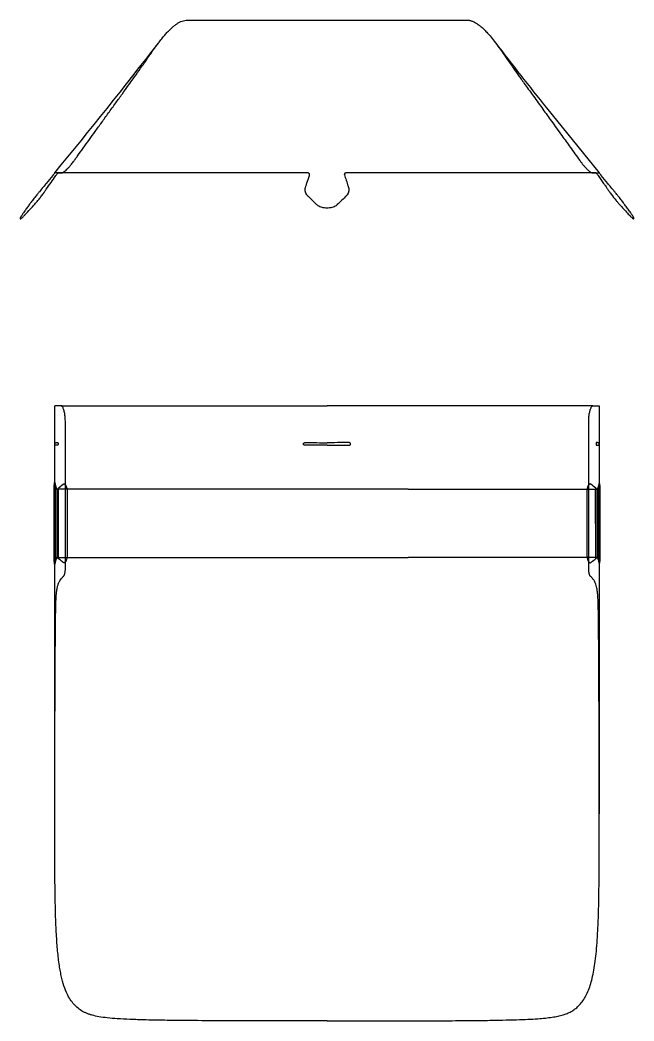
# Model space of a CAD drawing. Header units: millimetres. Extents: x 0 to 1874, y -237 to 367.
# Drawn here: x 1648.3 to 1873.8, y -0.8 to 366.7 of the extents above; entities that cross this region are included whole.
import ezdxf

# ---------------------------------------------------------------- set-up
doc = ezdxf.new("R2010")
doc.units = ezdxf.units.MM
doc.header["$MEASUREMENT"] = 0
doc.layers.add('Make2D$hidden$lines', color=7, linetype='Continuous', true_color=0xffffff)
doc.layers.add('Make2D$visible$lines', color=178, linetype='Continuous', true_color=0x000000)

msp = doc.modelspace()

# ---------------------------------------------------------------- linework, layer by layer
at = {"layer": 'Make2D$hidden$lines'}
for p, q in [((1663.64, 310.6), (1661.04, 310.6)), ((1661.03, 191.97), (1661.03, 196.83)), ((1662.39, 194.4), (1662.35, 194.84)), ((1859.66, 194.4), (1859.71, 194.84)), ((1861.03, 196.83), (1861.03, 191.97)), ((1665.5, 194.4), (1661.11, 194.4)), ((1661.11, 194.4), (1661.11, 169.4)), ((1662.25, 194.76), (1662.25, 169.04)), ((1662.35, 168.96), (1662.39, 194.4)), ((1856.56, 194.4), (1860.95, 194.4)), ((1859.71, 168.96), (1859.66, 194.4)), ((1859.8, 194.76), (1859.8, 169.04)), ((1860.95, 194.4), (1860.95, 169.4)), ((1661.03, 166.97), (1661.03, 171.84)), ((1661.11, 169.4), (1665.5, 169.4)), ((1860.95, 169.4), (1856.56, 169.4)), ((1861.03, 171.84), (1861.03, 166.97))]:
    msp.add_line(p, q, dxfattribs=at)
for points in [[(1660.87, 168.07), (1660.97, 169.4), (1661.11, 169.4)], [(1861.19, 168.07), (1861.08, 169.4), (1860.95, 169.4)]]:
    msp.add_lwpolyline(points, dxfattribs=at)
msp.add_arc((1860.12, 683.79), 373.17, 269.9357, 270.1358, dxfattribs=at)
for points, knots in [([(1661.11, 194.4), (1661.07, 194.4), (1661.02, 194.4), (1660.98, 194.4), (1660.97, 194.4), (1660.96, 194.41), (1660.96, 194.41), (1660.96, 194.42), (1660.95, 194.44), (1660.94, 194.48), (1660.93, 194.57), (1660.91, 194.77), (1660.88, 195.15), (1660.87, 195.47), (1660.87, 195.68)], [0, 0, 0, 0, 0.111616, 0.13625, 0.138671, 0.144645, 0.149681, 0.15746, 0.175852, 0.202998, 0.278053, 0.454664, 0.797222, 1.425198, 1.425198, 1.425198, 1.425198]), ([(1661.12, 194.4), (1661.12, 194.52), (1661.12, 194.67), (1661.13, 194.84), (1661.14, 194.88), (1661.14, 194.9), (1661.14, 194.9), (1661.15, 194.9), (1661.15, 194.88), (1661.16, 194.83), (1661.17, 194.67), (1661.17, 194.52), (1661.17, 194.4), (1661.17, 193.81), (1661.17, 185.48), (1661.17, 177.09), (1661.17, 169.23), (1661.16, 169.07), (1661.16, 168.97), (1661.15, 168.92), (1661.15, 168.9), (1661.14, 168.9), (1661.14, 168.91), (1661.14, 168.92), (1661.13, 168.96), (1661.12, 169.12), (1661.12, 169.28), (1661.12, 169.4), (1661.12, 177.74), (1661.12, 186.07), (1661.12, 194.4)], [0, 0, 0, 0, 0.35515, 0.461932, 0.490931, 0.498744, 0.502415, 0.506246, 0.514499, 0.545806, 0.654976, 0.994812, 1.009586, 1.016974, 2.755485, 26.004944, 26.180976, 26.352447, 26.466987, 26.496033, 26.503871, 26.507558, 26.511372, 26.519601, 26.546846, 26.65224, 26.999757, 27.014531, 27.021918, 52.009889, 52.009889, 52.009889, 52.009889]), ([(1662.35, 194.84), (1662.93, 195.31), (1663.52, 195.78), (1664.12, 196.26), (1664.15, 196.28), (1664.18, 196.3), (1664.22, 196.32), (1664.29, 196.35), (1664.39, 196.37), (1664.5, 196.37), (1664.62, 196.33), (1664.78, 196.23), (1664.88, 196.12), (1664.93, 196.06)], [0, 0, 0, 0, 2.233162, 2.260789, 2.312986, 2.335232, 2.385383, 2.433852, 2.575744, 2.668719, 2.764238, 2.971328, 3.211557, 3.211557, 3.211557, 3.211557]), ([(1859.71, 194.84), (1859.13, 195.31), (1858.54, 195.78), (1857.94, 196.26), (1857.91, 196.28), (1857.87, 196.3), (1857.84, 196.32), (1857.76, 196.35), (1857.67, 196.37), (1857.56, 196.37), (1857.43, 196.33), (1857.28, 196.23), (1857.18, 196.12), (1857.13, 196.06)], [0, 0, 0, 0, 2.233162, 2.260789, 2.312986, 2.335232, 2.385383, 2.433852, 2.575744, 2.668719, 2.764238, 2.971328, 3.211557, 3.211557, 3.211557, 3.211557]), ([(1860.94, 194.4), (1860.94, 194.52), (1860.93, 194.67), (1860.93, 194.84), (1860.92, 194.88), (1860.92, 194.9), (1860.91, 194.9), (1860.91, 194.9), (1860.91, 194.88), (1860.9, 194.83), (1860.89, 194.67), (1860.89, 194.52), (1860.89, 194.4), (1860.89, 193.81), (1860.89, 185.48), (1860.89, 177.09), (1860.89, 169.23), (1860.89, 169.07), (1860.9, 168.97), (1860.91, 168.92), (1860.91, 168.9), (1860.91, 168.9), (1860.92, 168.91), (1860.92, 168.92), (1860.93, 168.96), (1860.93, 169.12), (1860.94, 169.28), (1860.94, 169.4), (1860.94, 177.74), (1860.94, 186.07), (1860.94, 194.4)], [0, 0, 0, 0, 0.35515, 0.461932, 0.490931, 0.498744, 0.502415, 0.506246, 0.514499, 0.545806, 0.654976, 0.994812, 1.009586, 1.016974, 2.755485, 26.004944, 26.180976, 26.352447, 26.466987, 26.496033, 26.503871, 26.507558, 26.511372, 26.519601, 26.546846, 26.65224, 26.999757, 27.014531, 27.021918, 52.009889, 52.009889, 52.009889, 52.009889]), ([(1860.95, 194.4), (1860.99, 194.4), (1861.03, 194.4), (1861.08, 194.4), (1861.09, 194.4), (1861.09, 194.41), (1861.1, 194.41), (1861.1, 194.42), (1861.1, 194.44), (1861.11, 194.48), (1861.12, 194.57), (1861.14, 194.77), (1861.17, 195.15), (1861.18, 195.47), (1861.19, 195.68)], [0, 0, 0, 0, 0.111616, 0.13625, 0.138671, 0.144645, 0.149681, 0.15746, 0.175852, 0.202998, 0.278053, 0.454664, 0.797222, 1.425198, 1.425198, 1.425198, 1.425198]), ([(1664.93, 167.74), (1664.9, 167.71), (1664.85, 167.65), (1664.76, 167.57), (1664.67, 167.5), (1664.58, 167.46), (1664.49, 167.44), (1664.4, 167.43), (1664.3, 167.45), (1664.2, 167.48), (1664.13, 167.53), (1664.01, 167.63), (1663.42, 168.1), (1662.84, 168.56), (1662.35, 168.96)], [0, 0, 0, 0, 0.127822, 0.24513, 0.353164, 0.453775, 0.548392, 0.640288, 0.732968, 0.829793, 0.958429, 0.97937, 1.309747, 3.211455, 3.211455, 3.211455, 3.211455]), ([(1857.13, 167.74), (1857.15, 167.71), (1857.21, 167.65), (1857.29, 167.57), (1857.38, 167.5), (1857.47, 167.46), (1857.57, 167.44), (1857.66, 167.43), (1857.75, 167.45), (1857.85, 167.48), (1857.92, 167.53), (1858.05, 167.63), (1858.63, 168.1), (1859.21, 168.56), (1859.71, 168.96)], [0, 0, 0, 0, 0.127822, 0.24513, 0.353164, 0.453775, 0.548392, 0.640288, 0.732968, 0.829793, 0.958429, 0.97937, 1.309747, 3.211455, 3.211455, 3.211455, 3.211455])]:
    msp.add_open_spline(points, degree=3, knots=knots, dxfattribs=at)
at = {"layer": 'Make2D$visible$lines'}
for p, q in [((1841.65, 334.46), (1861.02, 310.62)), ((1661.02, 310.6), (1661.02, 310.6)), ((1859.7, 310.62), (1853.14, 310.62)), ((1661.03, 196.83), (1661.03, 225.05)), ((1663.39, 225.05), (1761.03, 225.05)), ((1858.67, 225.05), (1761.03, 225.05)), ((1861.03, 225.05), (1861.03, 196.83)), ((1660.87, 168), (1660.87, 195.8)), ((1861.19, 195.8), (1861.19, 168)), ((1661.03, 171.84), (1661.03, 191.97)), ((1661.75, 194.5), (1661.75, 169.3)), ((1731.21, 194.4), (1665.5, 194.4)), ((1790.84, 194.4), (1731.21, 194.4)), ((1790.84, 194.4), (1856.56, 194.4)), ((1860.31, 194.5), (1860.31, 169.3)), ((1861.03, 191.97), (1861.03, 171.84)), ((1665.5, 169.4), (1731.21, 169.4)), ((1731.21, 169.4), (1790.84, 169.4)), ((1856.56, 169.4), (1790.84, 169.4)), ((1661.03, 75.25), (1661.03, 166.97)), ((1861.03, 166.97), (1861.03, 75.25)), ((1861.03, 72.5), (1861.03, 72.5))]:
    msp.add_line(p, q, dxfattribs=at)
for centre, radius, start, end in [((238.56, 1486.63), 1845.65, 320.41751, 322.31118), ((2695.05, 1024.57), 1097.52, 217.37434, 218.96104), ((1661.52, 195.59), 1.12, 281.8448, 317.8067), ((1662.29, 194.81), 0.0634, 28.2734, 229.2193), ((1859.76, 194.81), 0.0634, 310.7807, 151.7266), ((1860.53, 195.59), 1.12, 222.1933, 258.1552), ((1661.52, 168.21), 1.12, 42.2666, 78.0769), ((1860.54, 168.21), 1.12, 101.9231, 137.7334), ((1662.29, 168.99), 0.0636, 130.6104, 331.8968), ((1859.76, 168.99), 0.0636, 208.1032, 49.3896)]:
    msp.add_arc(centre, radius, start, end, dxfattribs=at)
for points, knots in [([(1661.02, 310.6), (1661.03, 310.6), (1661.03, 310.6), (1661.04, 310.6), (1661.04, 310.6), (1661.04, 310.59), (1661.03, 310.58), (1661.01, 310.56), (1660.93, 310.45), (1660.71, 310.16), (1660.48, 309.87), (1659.5, 308.67), (1658.52, 307.46), (1657.35, 306.03), (1656.52, 305.02), (1655.75, 304.08), (1654.89, 303.03), (1654.13, 302.09), (1653.15, 300.86), (1652.35, 299.82), (1651.76, 299.03), (1651.19, 298.25), (1650.59, 297.42), (1649.98, 296.57), (1649.55, 295.95), (1649.17, 295.41), (1648.91, 295.03), (1648.72, 294.73), (1648.57, 294.49), (1648.46, 294.28), (1648.37, 294.1), (1648.31, 293.95), (1648.27, 293.83), (1648.27, 293.74), (1648.29, 293.69), (1648.33, 293.67), (1648.37, 293.67), (1648.42, 293.68), (1648.51, 293.71), (1648.64, 293.78), (1648.89, 293.96), (1649.17, 294.2), (1649.47, 294.49), (1649.74, 294.76), (1649.95, 294.98), (1650.71, 295.81), (1651.9, 297.11), (1653.08, 298.41), (1653.64, 299.03), (1653.87, 299.27), (1654.28, 299.74), (1654.96, 300.55), (1655.76, 301.55), (1656.42, 302.42), (1656.82, 302.98), (1656.97, 303.19), (1657.11, 303.39), (1657.43, 303.85), (1658.87, 305.92), (1660.29, 307.93), (1661.51, 309.67), (1661.63, 309.83), (1661.79, 310.04), (1661.96, 310.24), (1662.08, 310.37), (1662.16, 310.45), (1662.22, 310.51), (1662.27, 310.56), (1662.3, 310.58), (1662.33, 310.59), (1662.34, 310.59), (1662.35, 310.6), (1662.58, 310.6), (1662.94, 310.6), (1663.36, 310.6), (1663.57, 310.6), (1663.66, 310.6), (1663.73, 310.61), (1663.79, 310.63), (1663.85, 310.65), (1663.95, 310.69), (1664.09, 310.76), (1664.24, 310.85), (1664.39, 310.96), (1664.59, 311.1), (1664.98, 311.41), (1665.55, 311.92), (1666.25, 312.66), (1667.06, 313.6), (1667.62, 314.33), (1668.18, 315.11), (1668.63, 315.73), (1669.8, 317.36), (1671.49, 319.7), (1673.69, 322.75), (1675.93, 325.85), (1678.27, 329.1), (1680.79, 332.6), (1683.35, 336.14), (1685.8, 339.54), (1687.94, 342.51), (1689.42, 344.57), (1690.91, 346.64), (1692.27, 348.55), (1694, 351.03), (1695.14, 352.68), (1696.2, 354.21), (1697.58, 356.17), (1699.19, 358.39), (1700.84, 360.47), (1701.94, 361.76), (1702.99, 362.88), (1703.98, 363.83), (1704.96, 364.65), (1705.9, 365.34), (1706.84, 365.89), (1707.79, 366.32), (1708.75, 366.6), (1709.44, 366.68), (1709.85, 366.68), (1710.27, 366.68), (1713.6, 366.68), (1722.14, 366.68), (1738.73, 366.68), (1753.68, 366.69), (1766.63, 366.69), (1773.48, 366.69), (1779.77, 366.69), (1784.09, 366.69), (1787.51, 366.69), (1791, 366.69), (1793.92, 366.69), (1796.01, 366.69), (1797.73, 366.69), (1799.2, 366.69), (1800.5, 366.69), (1801.68, 366.69), (1802.63, 366.69), (1803.59, 366.69), (1805.05, 366.69), (1806.77, 366.69), (1808.61, 366.7), (1809.75, 366.7), (1810.46, 366.7), (1810.79, 366.7), (1811.15, 366.7), (1811.57, 366.7), (1811.97, 366.7), (1812.25, 366.7), (1812.63, 366.69), (1813.11, 366.64), (1813.72, 366.49), (1814.22, 366.33), (1814.74, 366.12), (1815.25, 365.87), (1815.78, 365.57), (1816.32, 365.22), (1816.88, 364.82), (1817.42, 364.39), (1817.98, 363.92), (1818.74, 363.21), (1819.73, 362.19), (1821.05, 360.69), (1822.56, 358.79), (1824.15, 356.64), (1825.43, 354.84), (1826.77, 352.9), (1828.09, 351), (1829.84, 348.49), (1831.26, 346.48), (1832.65, 344.55), (1834.41, 342.11), (1837, 338.54), (1840.2, 334.08), (1843.67, 329.28), (1847.02, 324.63), (1850.5, 319.8), (1852.77, 316.65), (1854.04, 314.89), (1854.33, 314.49), (1854.68, 314.03), (1855.14, 313.46), (1855.52, 313.01), (1855.9, 312.58), (1856.27, 312.19), (1856.64, 311.83), (1856.95, 311.54), (1857.2, 311.33), (1857.42, 311.15), (1857.68, 310.96), (1857.94, 310.8), (1858.11, 310.72), (1858.18, 310.68), (1858.25, 310.66), (1858.33, 310.63), (1858.39, 310.62), (1858.44, 310.62), (1858.59, 310.62), (1859.01, 310.62), (1859.41, 310.62), (1859.7, 310.62), (1859.72, 310.61), (1859.75, 310.59), (1859.81, 310.55), (1859.89, 310.48), (1859.98, 310.39), (1860.1, 310.25), (1860.26, 310.05), (1860.41, 309.86), (1860.54, 309.69), (1861.26, 308.67), (1862.18, 307.36), (1863.21, 305.89), (1863.65, 305.25), (1863.95, 304.84), (1864.32, 304.29), (1864.65, 303.82), (1865.06, 303.24), (1865.82, 302.18), (1866.8, 300.9), (1867.8, 299.72), (1868.23, 299.24), (1869.38, 297.98), (1870.59, 296.65), (1871.81, 295.32), (1872.12, 294.98), (1872.31, 294.79), (1872.55, 294.54), (1872.79, 294.31), (1873.03, 294.09), (1873.23, 293.94), (1873.4, 293.82), (1873.54, 293.74), (1873.64, 293.7), (1873.7, 293.7), (1873.75, 293.72), (1873.77, 293.77), (1873.77, 293.86), (1873.73, 293.98), (1873.67, 294.13), (1873.58, 294.32), (1873.41, 294.62), (1873.2, 294.96), (1872.96, 295.31), (1872.76, 295.59), (1872.32, 296.23), (1871.62, 297.22), (1870.84, 298.3), (1870.25, 299.09), (1869.69, 299.85), (1868.91, 300.86), (1867.96, 302.06), (1867.19, 303.01), (1866.33, 304.06), (1865.38, 305.21), (1863.75, 307.21), (1862.54, 308.69), (1861.67, 309.77), (1861.53, 309.94), (1861.34, 310.18), (1861.16, 310.41), (1861.04, 310.56), (1861.02, 310.6), (1861.01, 310.61), (1861.01, 310.62), (1861.01, 310.62), (1861, 310.62), (1861.01, 310.62), (1861.02, 310.62), (1861.02, 310.62)], [0, 0, 0, 0, 0.01754, 0.018069, 0.01857, 0.020738, 0.026895, 0.048495, 0.129576, 0.420024, 1.146185, 1.230737, 5.068928, 5.822912, 6.770627, 8.992996, 9.463069, 10.846563, 12.631591, 14.175275, 14.784475, 15.587414, 17.076139, 17.85988, 18.72216, 19.351122, 19.819203, 20.120038, 20.417291, 20.65276, 20.850959, 21.010104, 21.130945, 21.215166, 21.279096, 21.312165, 21.351048, 21.400615, 21.463018, 21.631661, 21.834843, 22.376688, 22.741593, 23.109632, 23.518918, 23.634246, 26.479617, 28.823884, 28.886011, 29.003127, 29.826996, 30.743832, 32.17542, 33.662869, 34.036657, 34.222444, 34.453494, 34.780383, 35.885566, 42.0185, 42.168415, 42.261126, 42.630582, 42.954056, 43.052747, 43.155511, 43.282168, 43.321045, 43.357937, 43.389396, 43.397702, 43.403224, 43.412999, 44.079493, 44.506879, 44.655337, 44.720496, 44.781198, 44.8482, 44.906552, 44.989344, 45.157207, 45.375577, 45.524303, 45.712067, 46.106614, 47.009532, 48.017041, 49.144215, 50.730942, 50.783275, 52.026843, 53.019453, 56.817308, 60.683552, 64.318159, 68.288704, 72.696641, 77.239643, 81.399379, 85.252908, 88.2289, 89.015191, 92.905985, 95.265338, 98.081152, 98.924516, 100.851969, 105.269308, 107.155767, 108.827279, 110.343839, 111.751423, 112.965716, 114.159793, 115.243796, 116.224433, 117.279725, 118.246026, 118.290237, 118.502031, 119.509066, 128.279302, 144.132847, 169.269987, 173.147381, 182.969032, 189.818586, 192.030045, 195.931005, 200.05551, 202.497672, 204.705503, 206.324687, 207.644318, 209.141738, 210.221392, 211.167828, 212.012531, 213.093218, 215.550147, 217.17138, 218.597389, 218.963787, 219.320096, 219.581113, 220.039152, 220.58349, 220.774248, 220.876628, 221.737627, 222.219553, 222.766285, 223.309941, 223.884818, 224.492024, 225.134761, 225.812432, 226.525706, 227.221163, 228.00617, 229.648679, 231.486059, 233.984447, 236.948441, 239.502527, 240.605902, 244.033158, 246.4276, 249.808442, 251.398127, 253.563093, 258.813951, 264.64843, 270.014035, 276.61498, 281.826449, 287.863439, 288.257223, 288.351244, 289.361228, 289.959634, 290.551923, 291.129076, 291.682112, 292.168452, 292.677436, 292.968361, 293.12988, 293.540713, 293.943792, 294.022619, 294.109934, 294.195201, 294.247888, 294.356078, 294.378915, 294.402781, 294.794128, 295.624067, 295.63005, 295.649936, 295.678259, 295.75965, 295.864915, 295.994948, 296.133402, 296.405343, 296.779156, 296.870353, 297.041988, 300.519111, 301.691127, 302.394083, 302.862721, 303.214179, 304.384709, 304.576841, 305.368077, 308.269946, 309.425845, 310.006915, 310.200833, 314.552176, 315.39786, 315.604442, 315.931776, 316.210643, 316.637591, 316.934974, 317.187834, 317.392909, 317.560285, 317.672401, 317.711454, 317.744441, 317.802515, 317.886616, 318.008463, 318.17212, 318.377057, 318.620086, 319.205843, 319.586732, 319.879538, 320.259937, 321.91402, 323.501943, 324.279302, 324.859187, 326.34589, 328.084009, 329.451777, 330.011369, 332.164316, 333.928389, 337.744432, 337.913362, 338.073138, 338.407531, 338.840395, 338.950683, 338.982543, 338.986814, 338.991109, 338.993779, 338.994737, 338.995381, 339.011669, 339.011669, 339.011669, 339.011669]), ([(1853.14, 310.62), (1852.45, 310.61), (1850.86, 310.6), (1848.42, 310.6), (1844.6, 310.6), (1840.11, 310.61), (1832.57, 310.61), (1824.15, 310.61), (1814.76, 310.61), (1807.54, 310.61), (1795.9, 310.61), (1783.1, 310.61), (1772.01, 310.61), (1768.24, 310.61), (1768.13, 310.6), (1767.96, 310.57), (1767.79, 310.52), (1767.65, 310.45), (1767.56, 310.38), (1767.49, 310.31), (1767.42, 310.22), (1767.38, 310.11), (1767.38, 310.02), (1767.38, 309.97), (1767.39, 309.94), (1767.62, 309.23), (1768.08, 307.81), (1768.58, 306.29), (1768.85, 305.45), (1768.9, 305.32), (1768.91, 305.27), (1768.95, 305.14), (1768.99, 304.95), (1769.03, 304.69), (1769.04, 304.42), (1769.03, 304.14), (1769, 303.88), (1768.94, 303.62), (1768.87, 303.38), (1768.77, 303.13), (1768.58, 302.73), (1768.29, 302.32), (1768.01, 302.01), (1767.88, 301.88), (1767.81, 301.81), (1767.22, 301.25), (1766.51, 300.57), (1765.76, 299.85), (1765.33, 299.43), (1765, 299.12), (1764.75, 298.87), (1764.6, 298.73), (1764.25, 298.45), (1763.63, 298.11), (1762.83, 297.83), (1761.95, 297.66), (1761.03, 297.6), (1760.1, 297.66), (1759.23, 297.83), (1758.43, 298.1), (1757.8, 298.44), (1757.44, 298.72), (1757.04, 299.11), (1756.54, 299.59), (1755.54, 300.55), (1754.77, 301.29), (1754.21, 301.82), (1754.16, 301.88), (1754.03, 302), (1753.75, 302.31), (1753.47, 302.7), (1753.28, 303.09), (1753.17, 303.35), (1753.09, 303.6), (1753.02, 303.94), (1752.98, 304.39), (1753.02, 304.89), (1753.1, 305.21), (1753.18, 305.46), (1753.34, 305.94), (1753.8, 307.35), (1754.25, 308.74), (1754.59, 309.78), (1754.62, 309.89), (1754.64, 309.93), (1754.65, 309.96), (1754.65, 310.01), (1754.65, 310.1), (1754.61, 310.21), (1754.54, 310.31), (1754.46, 310.38), (1754.36, 310.45), (1754.22, 310.52), (1754.06, 310.57), (1753.89, 310.6), (1753.78, 310.61), (1751.62, 310.61), (1743.02, 310.61), (1729.7, 310.61), (1711.56, 310.6), (1699.77, 310.6), (1686.45, 310.6), (1677.51, 310.6), (1667.86, 310.6), (1664.49, 310.6), (1663.64, 310.6)], [0, 0, 0, 0, 2.082946, 4.77625, 7.302019, 13.561331, 18.252439, 29.911501, 38.819478, 46.43411, 51.556067, 73.754077, 84.820598, 84.84266, 85.042997, 85.158678, 85.360691, 85.565154, 85.629062, 85.708794, 85.858542, 85.960264, 86.071979, 86.102535, 86.133407, 86.164284, 88.317022, 90.618142, 90.962828, 90.986213, 91.031398, 91.10609, 91.374446, 91.621869, 91.916213, 92.160694, 92.458294, 92.70768, 92.959588, 93.214778, 93.524937, 94.278972, 94.697395, 94.800772, 94.823951, 94.993219, 97.239644, 97.767929, 98.120477, 99.035952, 99.13316, 99.167079, 99.660626, 100.47178, 101.289737, 102.189156, 103.139431, 104.069382, 104.970035, 105.789731, 106.604008, 107.117677, 107.155451, 108.263563, 109.202876, 111.324858, 111.463162, 111.498822, 111.569953, 111.9897, 112.744715, 113.004153, 113.310711, 113.562864, 113.812385, 114.354989, 114.896029, 115.323397, 115.35325, 115.677601, 116.828344, 119.818449, 120.038765, 120.124941, 120.150004, 120.174767, 120.223658, 120.310064, 120.437142, 120.573248, 120.66779, 120.747733, 120.937443, 121.140665, 121.256321, 121.437301, 121.469332, 127.74981, 147.223965, 161.45328, 182.173693, 182.592951, 201.400548, 208.997015, 211.531111, 211.531111, 211.531111, 211.531111]), ([(1761.03, -0.81), (1754.4, -0.81), (1742.3, -0.8), (1725.91, -0.76), (1712.96, -0.69), (1702.94, -0.6), (1696.13, -0.48), (1691.58, -0.35), (1688.02, -0.23), (1684.29, -0.04), (1680.49, 0.27), (1677.39, 0.68), (1675.17, 1.16), (1673.64, 1.63), (1672.63, 2.02), (1671.7, 2.46), (1670.51, 3.14), (1669.13, 4.18), (1667.64, 5.73), (1666.36, 7.58), (1665.14, 9.99), (1664.27, 12.43), (1663.63, 14.82), (1663.19, 16.84), (1662.79, 19.08), (1662.31, 22.48), (1661.84, 27.34), (1661.46, 34), (1661.21, 42.1), (1661.1, 50.1), (1661.05, 57.9), (1661.03, 65.79), (1661.02, 75.79), (1661.04, 88.31), (1661.08, 102.5), (1661.13, 116.93), (1661.2, 129.83), (1661.25, 138.8), (1661.3, 144.31), (1661.34, 147.71), (1661.39, 150.83), (1661.48, 153.72), (1661.6, 155.82), (1661.78, 157.44), (1662.03, 158.76), (1662.39, 159.87), (1662.85, 160.8), (1663.35, 161.5), (1663.75, 161.95), (1664.03, 162.24), (1664.19, 162.39), (1664.28, 162.47), (1664.3, 162.5), (1664.33, 162.53), (1664.37, 162.58), (1664.42, 162.65), (1664.47, 162.74), (1664.52, 162.83), (1664.58, 162.99), (1664.65, 163.19), (1664.72, 163.45), (1664.8, 163.8), (1664.87, 164.28), (1664.92, 164.83), (1664.93, 165.21), (1664.93, 168.72), (1664.93, 186.61), (1664.93, 204.48), (1664.93, 219.17), (1664.92, 219.87), (1664.85, 221.07), (1664.67, 222.34), (1664.45, 223.25), (1664.28, 223.82), (1664.09, 224.31), (1663.91, 224.64), (1663.75, 224.84), (1663.64, 224.95), (1663.53, 225.02), (1663.43, 225.05), (1663.38, 225.05), (1662.58, 225.05), (1661.8, 225.05), (1661.03, 225.05)], [0, 0, 0, 0, 19.887984, 36.302676, 49.165408, 58.727454, 66.386917, 69.583189, 72.392622, 77.067624, 80.777764, 83.845626, 86.437337, 87.576874, 88.640337, 89.684892, 90.656326, 92.755235, 94.86098, 97.08072, 99.48913, 102.931031, 104.838292, 106.925679, 109.116973, 111.662568, 117.244752, 123.752242, 131.661175, 141.573143, 147.75763, 155.040436, 165.265159, 177.747859, 192.585506, 207.860279, 221.014074, 231.294649, 234.785968, 237.527931, 241.489447, 244.168634, 246.200842, 247.77268, 249.069778, 250.219405, 251.267733, 252.174615, 252.796603, 253.074869, 253.392208, 253.431084, 253.454343, 253.487541, 253.555788, 253.652332, 253.759424, 253.839022, 253.980122, 254.253335, 254.490147, 254.768748, 255.335211, 255.949499, 256.421912, 256.476404, 266.495531, 310.081268, 310.097813, 310.539311, 312.19091, 313.704958, 314.379955, 314.992694, 315.505095, 315.940782, 316.117472, 316.272468, 316.404266, 316.517816, 316.565604, 316.569253, 318.904733, 318.904733, 318.904733, 318.904733]), ([(1861.03, 72.5), (1861.03, 76.66), (1861.02, 85.77), (1860.98, 100.1), (1860.93, 115.09), (1860.87, 128.38), (1860.8, 138.7), (1860.75, 145.57), (1860.68, 150.17), (1860.6, 153.13), (1860.49, 155.22), (1860.36, 156.74), (1860.18, 157.98), (1859.94, 159.06), (1859.6, 160.03), (1859.12, 160.93), (1858.63, 161.6), (1858.17, 162.09), (1857.92, 162.34), (1857.77, 162.47), (1857.74, 162.51), (1857.71, 162.54), (1857.66, 162.61), (1857.61, 162.69), (1857.57, 162.77), (1857.52, 162.88), (1857.44, 163.08), (1857.36, 163.33), (1857.29, 163.65), (1857.23, 163.97), (1857.18, 164.32), (1857.14, 164.77), (1857.13, 165.14), (1857.13, 167.83), (1857.13, 185.71), (1857.13, 203.58), (1857.13, 219.02), (1857.13, 219.49), (1857.16, 220.43), (1857.29, 221.77), (1857.5, 222.86), (1857.71, 223.62), (1857.88, 224.1), (1858.06, 224.49), (1858.25, 224.79), (1858.44, 224.98), (1858.6, 225.05), (1858.68, 225.05), (1859.47, 225.05), (1860.25, 225.05), (1861.03, 225.05)], [0, 0, 0, 0, 12.478617, 27.312629, 43.010414, 57.437568, 67.189929, 73.957641, 78.065537, 80.978065, 82.862225, 84.326393, 85.564294, 86.613351, 87.647704, 88.637849, 89.642153, 90.142663, 90.650086, 90.709063, 90.736331, 90.783351, 90.862706, 90.963215, 91.066912, 91.16432, 91.327603, 91.681129, 91.974278, 92.316179, 92.65677, 93.012677, 93.692608, 93.751676, 101.094591, 147.315986, 147.353212, 147.422901, 148.71789, 150.177001, 151.468231, 152.044489, 152.548102, 152.990346, 153.342942, 153.600348, 153.800129, 153.839008, 153.841197, 156.176677, 156.176677, 156.176677, 156.176677]), ([(1661.05, 211.55), (1661.04, 211.54), (1661.04, 211.5), (1661.04, 211.33), (1661.04, 211.06), (1661.04, 210.79), (1661.04, 210.62), (1661.04, 210.57), (1661.05, 210.56), (1661.05, 210.56), (1661.05, 210.55), (1661.05, 210.55), (1661.05, 210.55), (1661.06, 210.56), (1661.1, 210.56), (1661.16, 210.57), (1661.26, 210.59), (1661.38, 210.59), (1661.55, 210.59), (1661.77, 210.57), (1661.96, 210.56), (1662.1, 210.55), (1662.15, 210.55), (1662.16, 210.56), (1662.17, 210.56), (1662.17, 210.57), (1662.18, 210.59), (1662.19, 210.6), (1662.2, 210.63), (1662.21, 210.68), (1662.22, 210.74), (1662.22, 210.81), (1662.23, 210.92), (1662.24, 211.06), (1662.23, 211.23), (1662.22, 211.37), (1662.2, 211.47), (1662.19, 211.51), (1662.18, 211.53), (1662.17, 211.54), (1662.17, 211.55), (1662.16, 211.55), (1662.15, 211.55), (1662.09, 211.55), (1662.02, 211.55), (1661.92, 211.55), (1661.77, 211.54), (1661.59, 211.52), (1661.39, 211.51), (1661.26, 211.52), (1661.16, 211.53), (1661.1, 211.55), (1661.05, 211.55), (1661.05, 211.55)], [0, 0, 0, 0, 0.026455, 0.126631, 0.485302, 0.848787, 0.95436, 0.983932, 0.991109, 0.993485, 0.99469, 0.995082, 0.998174, 1.005423, 1.020973, 1.123825, 1.181123, 1.326345, 1.491273, 1.688376, 1.974564, 2.090714, 2.107824, 2.115038, 2.12405, 2.132584, 2.150605, 2.168581, 2.189557, 2.25152, 2.30297, 2.374487, 2.464089, 2.635457, 2.805828, 2.959239, 3.071738, 3.091503, 3.108089, 3.121524, 3.131984, 3.140484, 3.144792, 3.157226, 3.315007, 3.37727, 3.44929, 3.755273, 3.917276, 4.070297, 4.127638, 4.233508, 4.256866, 4.256866, 4.256866, 4.256866]), ([(1761.03, 210.59), (1760.11, 210.59), (1757.85, 210.6), (1755.31, 210.57), (1753.54, 210.56), (1753.09, 210.55), (1752.91, 210.55), (1752.83, 210.56), (1752.69, 210.59), (1752.54, 210.68), (1752.42, 210.85), (1752.36, 211.05), (1752.42, 211.26), (1752.54, 211.42), (1752.69, 211.52), (1752.83, 211.55), (1752.89, 211.55), (1752.92, 211.55), (1753.07, 211.55), (1753.34, 211.55), (1753.74, 211.55), (1755.37, 211.54), (1757.81, 211.51), (1760.11, 211.52), (1761.03, 211.52)], [0, 0, 0, 0, 2.761628, 6.759371, 7.622732, 8.074262, 8.116864, 8.150964, 8.314943, 8.539406, 8.677524, 8.923099, 9.168719, 9.306808, 9.52003, 9.695285, 9.714444, 9.729354, 9.769116, 10.178046, 10.541629, 10.95064, 15.084601, 17.846216, 17.846216, 17.846216, 17.846216]), ([(1761.03, 210.59), (1761.95, 210.59), (1764.2, 210.6), (1766.74, 210.57), (1768.51, 210.56), (1768.97, 210.55), (1769.14, 210.55), (1769.22, 210.56), (1769.36, 210.59), (1769.51, 210.68), (1769.64, 210.85), (1769.69, 211.05), (1769.64, 211.26), (1769.52, 211.42), (1769.36, 211.52), (1769.23, 211.55), (1769.16, 211.55), (1769.14, 211.55), (1768.98, 211.55), (1768.71, 211.55), (1768.32, 211.55), (1766.68, 211.54), (1764.25, 211.51), (1761.95, 211.52), (1761.03, 211.52)], [0, 0, 0, 0, 2.761628, 6.759371, 7.622732, 8.074262, 8.116864, 8.150964, 8.314943, 8.539406, 8.677524, 8.923099, 9.168719, 9.306808, 9.52003, 9.695285, 9.714444, 9.729354, 9.769116, 10.178046, 10.541629, 10.95064, 15.084601, 17.846216, 17.846216, 17.846216, 17.846216]), ([(1861.01, 211.55), (1861.01, 211.54), (1861.01, 211.5), (1861.02, 211.33), (1861.02, 211.06), (1861.02, 210.79), (1861.01, 210.62), (1861.01, 210.57), (1861.01, 210.56), (1861.01, 210.56), (1861.01, 210.55), (1861.01, 210.55), (1861, 210.55), (1861, 210.56), (1860.95, 210.56), (1860.9, 210.57), (1860.8, 210.59), (1860.67, 210.59), (1860.51, 210.59), (1860.29, 210.57), (1860.09, 210.56), (1859.95, 210.55), (1859.91, 210.55), (1859.89, 210.56), (1859.89, 210.56), (1859.88, 210.57), (1859.87, 210.59), (1859.87, 210.6), (1859.86, 210.63), (1859.85, 210.68), (1859.84, 210.74), (1859.83, 210.81), (1859.82, 210.92), (1859.82, 211.06), (1859.83, 211.23), (1859.84, 211.37), (1859.86, 211.47), (1859.87, 211.51), (1859.88, 211.53), (1859.88, 211.54), (1859.89, 211.55), (1859.9, 211.55), (1859.91, 211.55), (1859.96, 211.55), (1860.04, 211.55), (1860.14, 211.55), (1860.28, 211.54), (1860.46, 211.52), (1860.67, 211.51), (1860.79, 211.52), (1860.9, 211.53), (1860.96, 211.55), (1861, 211.55), (1861.01, 211.55)], [0, 0, 0, 0, 0.026455, 0.126631, 0.485302, 0.848787, 0.95436, 0.983932, 0.991109, 0.993485, 0.99469, 0.995082, 0.998174, 1.005423, 1.020973, 1.123825, 1.181123, 1.326345, 1.491273, 1.688376, 1.974564, 2.090714, 2.107824, 2.115038, 2.12405, 2.132584, 2.150605, 2.168581, 2.189557, 2.25152, 2.30297, 2.374487, 2.464089, 2.635457, 2.805828, 2.959239, 3.071738, 3.091503, 3.108089, 3.121524, 3.131984, 3.140484, 3.144792, 3.157226, 3.315007, 3.37727, 3.44929, 3.755273, 3.917276, 4.070297, 4.127638, 4.233508, 4.256866, 4.256866, 4.256866, 4.256866]), ([(1660.87, 195.8), (1660.87, 195.95), (1660.88, 196.23), (1660.89, 196.54), (1660.91, 196.73), (1660.93, 196.81), (1660.94, 196.85), (1660.95, 196.87), (1660.96, 196.89), (1660.98, 196.89), (1660.99, 196.88), (1661, 196.87), (1661.01, 196.86), (1661.02, 196.84), (1661.04, 196.81), (1661.06, 196.75), (1661.09, 196.66), (1661.13, 196.48), (1661.18, 196.26), (1661.24, 196), (1661.35, 195.58), (1661.48, 195.13), (1661.6, 194.76), (1661.65, 194.63), (1661.67, 194.57), (1661.69, 194.53), (1661.73, 194.5), (1661.74, 194.5), (1661.75, 194.5)], [0, 0, 0, 0, 0.448407, 0.823678, 0.94334, 1.029143, 1.059609, 1.082243, 1.095551, 1.108877, 1.12034, 1.135176, 1.154586, 1.179111, 1.20887, 1.253517, 1.342743, 1.516682, 1.80971, 1.999229, 2.322704, 3.112014, 3.418743, 3.481242, 3.5237, 3.600516, 3.628316, 3.650566, 3.650566, 3.650566, 3.650566]), ([(1664.93, 196.06), (1664.94, 196.04), (1664.99, 195.97), (1665.06, 195.87), (1665.13, 195.73), (1665.21, 195.55), (1665.31, 195.28), (1665.4, 194.97), (1665.47, 194.6), (1665.54, 194.14), (1665.57, 193.73), (1665.57, 193.46), (1665.57, 188.54), (1665.57, 180.87), (1665.57, 173.21), (1665.57, 170.35), (1665.57, 170.18), (1665.55, 169.87), (1665.52, 169.49), (1665.45, 169.1), (1665.38, 168.76), (1665.28, 168.44), (1665.18, 168.17), (1665.07, 167.94), (1664.98, 167.8), (1664.93, 167.74)], [0, 0, 0, 0, 0.072422, 0.253182, 0.348936, 0.545757, 0.864455, 1.222332, 1.493459, 2.006187, 2.618618, 2.724207, 2.81323, 17.361454, 25.742875, 25.784452, 25.938257, 26.261518, 26.727565, 27.066796, 27.444365, 27.789366, 28.057858, 28.31454, 28.549963, 28.549963, 28.549963, 28.549963]), ([(1857.13, 196.06), (1857.11, 196.04), (1857.06, 195.97), (1857, 195.87), (1856.93, 195.73), (1856.84, 195.55), (1856.74, 195.28), (1856.66, 194.97), (1856.58, 194.6), (1856.52, 194.14), (1856.49, 193.73), (1856.49, 193.46), (1856.49, 188.54), (1856.49, 180.87), (1856.49, 173.21), (1856.49, 170.35), (1856.49, 170.18), (1856.5, 169.87), (1856.54, 169.49), (1856.6, 169.1), (1856.68, 168.76), (1856.77, 168.44), (1856.88, 168.17), (1856.99, 167.94), (1857.08, 167.8), (1857.13, 167.74)], [0, 0, 0, 0, 0.072422, 0.253182, 0.348936, 0.545757, 0.864455, 1.222332, 1.493459, 2.006187, 2.618618, 2.724207, 2.81323, 17.361454, 25.742875, 25.784452, 25.938257, 26.261518, 26.727565, 27.066796, 27.444365, 27.789366, 28.057858, 28.31454, 28.549963, 28.549963, 28.549963, 28.549963]), ([(1861.19, 195.8), (1861.19, 195.95), (1861.18, 196.23), (1861.17, 196.54), (1861.14, 196.73), (1861.13, 196.81), (1861.11, 196.85), (1861.1, 196.87), (1861.09, 196.89), (1861.08, 196.89), (1861.07, 196.88), (1861.06, 196.87), (1861.04, 196.86), (1861.03, 196.84), (1861.02, 196.81), (1861, 196.75), (1860.97, 196.66), (1860.92, 196.48), (1860.88, 196.26), (1860.82, 196), (1860.71, 195.58), (1860.58, 195.13), (1860.45, 194.76), (1860.41, 194.63), (1860.39, 194.57), (1860.36, 194.53), (1860.33, 194.5), (1860.31, 194.5), (1860.31, 194.5)], [0, 0, 0, 0, 0.448407, 0.823678, 0.94334, 1.029143, 1.059609, 1.082243, 1.095551, 1.108877, 1.12034, 1.135176, 1.154586, 1.179111, 1.20887, 1.253517, 1.342743, 1.516682, 1.80971, 1.999229, 2.322704, 3.112014, 3.418743, 3.481242, 3.5237, 3.600516, 3.628316, 3.650566, 3.650566, 3.650566, 3.650566]), ([(1660.89, 189.15), (1660.89, 189.6), (1660.89, 190.35), (1660.9, 191.22), (1660.92, 191.71), (1660.93, 191.92), (1660.94, 192.04), (1660.95, 192.1), (1660.96, 192.13), (1660.97, 192.15), (1660.98, 192.15), (1660.98, 192.15), (1660.99, 192.13), (1661.01, 192.05), (1661.04, 191.9), (1661.06, 191.64), (1661.09, 191.17), (1661.13, 190.47), (1661.14, 189.74), (1661.14, 189.29), (1661.14, 189.14), (1661.14, 188.88), (1661.14, 188.16), (1661.14, 183.33), (1661.14, 178.63), (1661.14, 174.34), (1661.14, 173.99), (1661.13, 173.65), (1661.12, 173.16), (1661.1, 172.77), (1661.08, 172.43), (1661.06, 172.19), (1661.04, 171.98), (1661.02, 171.81), (1661.01, 171.73), (1661, 171.68), (1660.98, 171.66), (1660.98, 171.65), (1660.97, 171.65), (1660.96, 171.66), (1660.95, 171.71), (1660.94, 171.8), (1660.92, 171.97), (1660.91, 172.33), (1660.89, 172.95), (1660.89, 173.77), (1660.89, 174.37), (1660.89, 174.65), (1660.89, 179.49), (1660.89, 184.32), (1660.89, 189.15)], [0, 0, 0, 0, 1.334778, 2.273144, 2.593213, 2.819624, 2.898634, 2.955919, 2.992815, 3.002846, 3.009178, 3.016507, 3.029623, 3.076202, 3.238989, 3.499149, 3.850343, 4.662277, 5.608036, 6.018305, 6.032285, 6.043935, 6.794434, 8.207137, 20.522832, 20.895687, 21.071161, 21.583724, 21.924517, 22.535846, 22.760243, 22.948788, 23.260429, 23.37667, 23.460963, 23.513577, 23.528373, 23.536864, 23.542178, 23.550063, 23.576775, 23.677205, 23.84234, 24.078444, 24.753934, 25.710497, 26.52194, 26.556981, 26.566325, 41.046344, 41.046344, 41.046344, 41.046344]), ([(1861.17, 189.15), (1861.17, 189.6), (1861.17, 190.35), (1861.16, 191.22), (1861.14, 191.71), (1861.13, 191.92), (1861.11, 192.04), (1861.1, 192.1), (1861.1, 192.13), (1861.09, 192.15), (1861.08, 192.15), (1861.07, 192.15), (1861.06, 192.13), (1861.04, 192.05), (1861.02, 191.9), (1861, 191.64), (1860.96, 191.17), (1860.93, 190.47), (1860.92, 189.74), (1860.91, 189.29), (1860.91, 189.14), (1860.91, 188.88), (1860.91, 188.16), (1860.91, 183.33), (1860.91, 178.63), (1860.91, 174.34), (1860.92, 173.99), (1860.92, 173.65), (1860.94, 173.16), (1860.96, 172.77), (1860.98, 172.43), (1860.99, 172.19), (1861.01, 171.98), (1861.03, 171.81), (1861.05, 171.73), (1861.06, 171.68), (1861.07, 171.66), (1861.08, 171.65), (1861.09, 171.65), (1861.09, 171.66), (1861.11, 171.71), (1861.12, 171.8), (1861.13, 171.97), (1861.15, 172.33), (1861.16, 172.95), (1861.17, 173.77), (1861.17, 174.37), (1861.17, 174.65), (1861.17, 179.49), (1861.17, 184.32), (1861.17, 189.15)], [0, 0, 0, 0, 1.334778, 2.273144, 2.593213, 2.819624, 2.898634, 2.955919, 2.992815, 3.002846, 3.009178, 3.016507, 3.029623, 3.076202, 3.238989, 3.499149, 3.850343, 4.662277, 5.608036, 6.018305, 6.032285, 6.043935, 6.794434, 8.207137, 20.522832, 20.895687, 21.071161, 21.583724, 21.924517, 22.535846, 22.760243, 22.948788, 23.260429, 23.37667, 23.460963, 23.513577, 23.528373, 23.536864, 23.542178, 23.550063, 23.576775, 23.677205, 23.84234, 24.078444, 24.753934, 25.710497, 26.52194, 26.556981, 26.566325, 41.046344, 41.046344, 41.046344, 41.046344]), ([(1661.75, 169.3), (1661.74, 169.3), (1661.73, 169.3), (1661.69, 169.27), (1661.66, 169.21), (1661.61, 169.06), (1661.48, 168.68), (1661.34, 168.21), (1661.24, 167.79), (1661.18, 167.53), (1661.13, 167.32), (1661.09, 167.15), (1661.06, 167.04), (1661.03, 166.97), (1661.01, 166.93), (1660.98, 166.91), (1660.96, 166.92), (1660.95, 166.93), (1660.94, 166.95), (1660.93, 166.99), (1660.91, 167.07), (1660.89, 167.26), (1660.87, 167.58), (1660.87, 167.85), (1660.87, 168)], [0, 0, 0, 0, 0.024819, 0.052289, 0.128617, 0.226418, 0.523373, 1.351319, 1.664956, 1.849745, 2.137927, 2.297932, 2.399181, 2.466159, 2.516284, 2.542266, 2.552795, 2.569163, 2.592113, 2.622905, 2.70963, 2.829661, 3.20149, 3.650558, 3.650558, 3.650558, 3.650558]), ([(1860.31, 169.3), (1860.31, 169.3), (1860.33, 169.3), (1860.36, 169.27), (1860.4, 169.21), (1860.45, 169.06), (1860.58, 168.68), (1860.71, 168.21), (1860.82, 167.79), (1860.88, 167.53), (1860.92, 167.32), (1860.97, 167.15), (1861, 167.04), (1861.03, 166.97), (1861.05, 166.93), (1861.07, 166.91), (1861.09, 166.92), (1861.1, 166.93), (1861.11, 166.95), (1861.13, 166.99), (1861.14, 167.07), (1861.17, 167.26), (1861.18, 167.58), (1861.19, 167.85), (1861.19, 168)], [0, 0, 0, 0, 0.024819, 0.052289, 0.128617, 0.226418, 0.523373, 1.351319, 1.664956, 1.849745, 2.137927, 2.297932, 2.399181, 2.466159, 2.516284, 2.542266, 2.552795, 2.569163, 2.592113, 2.622905, 2.70963, 2.829661, 3.20149, 3.650558, 3.650558, 3.650558, 3.650558]), ([(1761.03, -0.81), (1766.25, -0.81), (1776.23, -0.8), (1789.98, -0.78), (1801.65, -0.73), (1811.07, -0.67), (1818.81, -0.6), (1825.11, -0.49), (1830.31, -0.37), (1834.62, -0.2), (1838.18, -0.01), (1841.17, 0.24), (1843.67, 0.54), (1845.8, 0.92), (1847.65, 1.37), (1849.26, 1.93), (1850.7, 2.62), (1852.1, 3.53), (1853.47, 4.7), (1854.77, 6.21), (1855.91, 7.98), (1856.9, 10.01), (1857.75, 12.32), (1858.48, 14.95), (1859.09, 17.94), (1859.59, 21.26), (1860, 24.96), (1860.32, 29.07), (1860.57, 33.78), (1860.76, 39.15), (1860.89, 45.4), (1860.98, 52.81), (1861.02, 61.97), (1861.03, 68.7), (1861.03, 72.5)], [0, 0, 0, 0, 15.66701, 29.935942, 41.252562, 50.687417, 58.199542, 64.463012, 69.601932, 73.7947, 77.387618, 80.307732, 82.790008, 84.928234, 86.806393, 88.490729, 90.057746, 91.585158, 93.479548, 95.462726, 97.551928, 99.777147, 102.225429, 104.913722, 107.968092, 111.359827, 114.992493, 119.122637, 123.752242, 129.126916, 135.246177, 142.513154, 151.341256, 162.725359, 162.725359, 162.725359, 162.725359])]:
    msp.add_open_spline(points, degree=3, knots=knots, dxfattribs=at)

doc.saveas('drawing.dxf')
